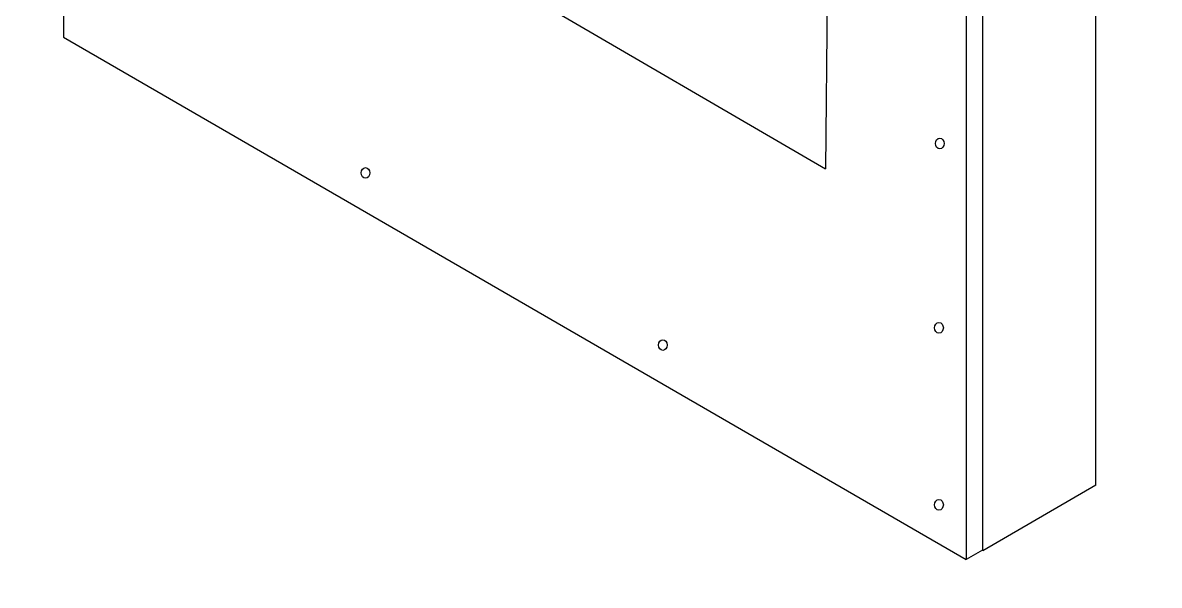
# Model space of a CAD drawing. Extents: x -1337 to 5791, y -3809 to 1769.
# Drawn here: x 992.7 to 1331.1, y -3066.5 to -2898.8 of the extents above; entities that cross this region are included whole.
import ezdxf

# ---------------------------------------------------------------- set-up
doc = ezdxf.new("R2010")
doc.units = 0
doc.header["$MEASUREMENT"] = 0
doc.layers.add('G-ANNO-TTLB', color=7, linetype='Continuous', lineweight=0)
doc.layers.add('WALL SCRATCH', color=7, linetype='Continuous', lineweight=0)

msp = doc.modelspace()

# ---------------------------------------------------------------- hatches: boundary and pattern name
at = {"layer": 'G-ANNO-TTLB', "true_color": 0xff00ff, "transparency": 33554687}
h = msp.add_hatch(color=6, dxfattribs=at)
edge = h.paths.add_edge_path()
edge.add_spline(control_points=[(1773.02, -3692.6), (1773.02, -3692.6), (-1156.5, -3692.6), (-1156.5, -3692.6), (-1156.5, -3692.6), (-1156.5, -1235.6), (-1156.5, -1235.6), (-1156.5, -1235.6), (1773.02, -1235.6), (1773.02, -1235.6), (1773.02, -1235.6), (1773.02, -3692.6), (1773.02, -3692.6)], knot_values=[0, 0, 0, 0, 1, 1, 1, 2, 2, 2, 3, 3, 3, 4, 4, 4, 4], degree=3, periodic=0)
edge = h.paths.add_edge_path()
edge.add_spline(control_points=[(-1147.5, -1244.6), (-1147.5, -1244.6), (-1147.5, -3683.6), (-1147.5, -3683.6), (-1147.5, -3683.6), (1764.02, -3683.6), (1764.02, -3683.6), (1764.02, -3683.6), (1764.02, -1244.6), (1764.02, -1244.6), (1764.02, -1244.6), (-1147.5, -1244.6), (-1147.5, -1244.6)], knot_values=[0, 0, 0, 0, 1, 1, 1, 2, 2, 2, 3, 3, 3, 4, 4, 4, 4], degree=3, periodic=0)
edge.add_line((-1147.5, -1244.6), (-1147.5, -1244.6))

# ---------------------------------------------------------------- linework, layer by layer
at = {"layer": 'G-ANNO-TTLB'}
for points in [[(1773.02, -3692.6), (1773.02, -3692.6), (-1156.5, -3692.6), (-1156.5, -3692.6), (-1156.5, -3692.6), (-1156.5, -1235.6), (-1156.5, -1235.6), (-1156.5, -1235.6), (1773.02, -1235.6), (1773.02, -1235.6), (1773.02, -1235.6), (1773.02, -3692.6), (1773.02, -3692.6)], [(-1147.5, -1244.6), (-1147.5, -1244.6), (-1147.5, -3683.6), (-1147.5, -3683.6), (-1147.5, -3683.6), (1764.02, -3683.6), (1764.02, -3683.6), (1764.02, -3683.6), (1764.02, -1244.6), (1764.02, -1244.6), (1764.02, -1244.6), (-1147.5, -1244.6), (-1147.5, -1244.6)]]:
    msp.add_open_spline(points, degree=3, knots=[0, 0, 0, 0, 1, 1, 1, 2, 2, 2, 3, 3, 3, 4, 4, 4, 4], dxfattribs=at)
at = {"layer": 'WALL SCRATCH', "color": 33, "lineweight": 25, "true_color": 0xcc9966}
for q in [(1312.2, -2612.31), (1278.59, -3056.24)]:
    msp.add_line((1312.2, -3036.67), q, dxfattribs=at)
at = {"layer": 'WALL SCRATCH', "color": 2, "lineweight": 25, "true_color": 0xffff00}
for p, q in [((1278.59, -3056.24), (1278.59, -2631.88)), ((1004.85, -2779.66), (1004.85, -2903.16)), ((1273.64, -2891.61), (1273.64, -3058.77)), ((1004.85, -2903.16), (1273.64, -3058.77)), ((1278.45, -3055.99), (1273.64, -3058.77))]:
    msp.add_line(p, q, dxfattribs=at)
at = {"layer": 'WALL SCRATCH', "color": 18, "lineweight": 25, "true_color": 0x000000}
for p in [(1061.96, -2843.39), (1232.52, -2864.85)]:
    msp.add_line(p, (1231.76, -2942.32), dxfattribs=at)
at = {"layer": 'WALL SCRATCH', "color": 252, "lineweight": 25, "true_color": 0x848484}
for points in [[(1173.63, -2901.83)], [(1266.35, -2953.97)]]:
    msp.add_lwpolyline(points, dxfattribs=at)
at = {"layer": 'WALL SCRATCH', "color": 18, "lineweight": 25, "true_color": 0x000000}
msp.add_lwpolyline([(1231.03, -2934.82)], dxfattribs=at)
at = {"layer": 'WALL SCRATCH', "color": 252, "lineweight": 25, "true_color": 0x848484}
for centre in [(1265.74, -2934.82), (1094.81, -2943.58), (1265.53, -2989.76), (1183.34, -2994.87), (1265.53, -3042.49)]:
    msp.add_ellipse(centre, major_axis=(0, 1.59), ratio=0.812499, dxfattribs=at)

doc.saveas('drawing.dxf')
